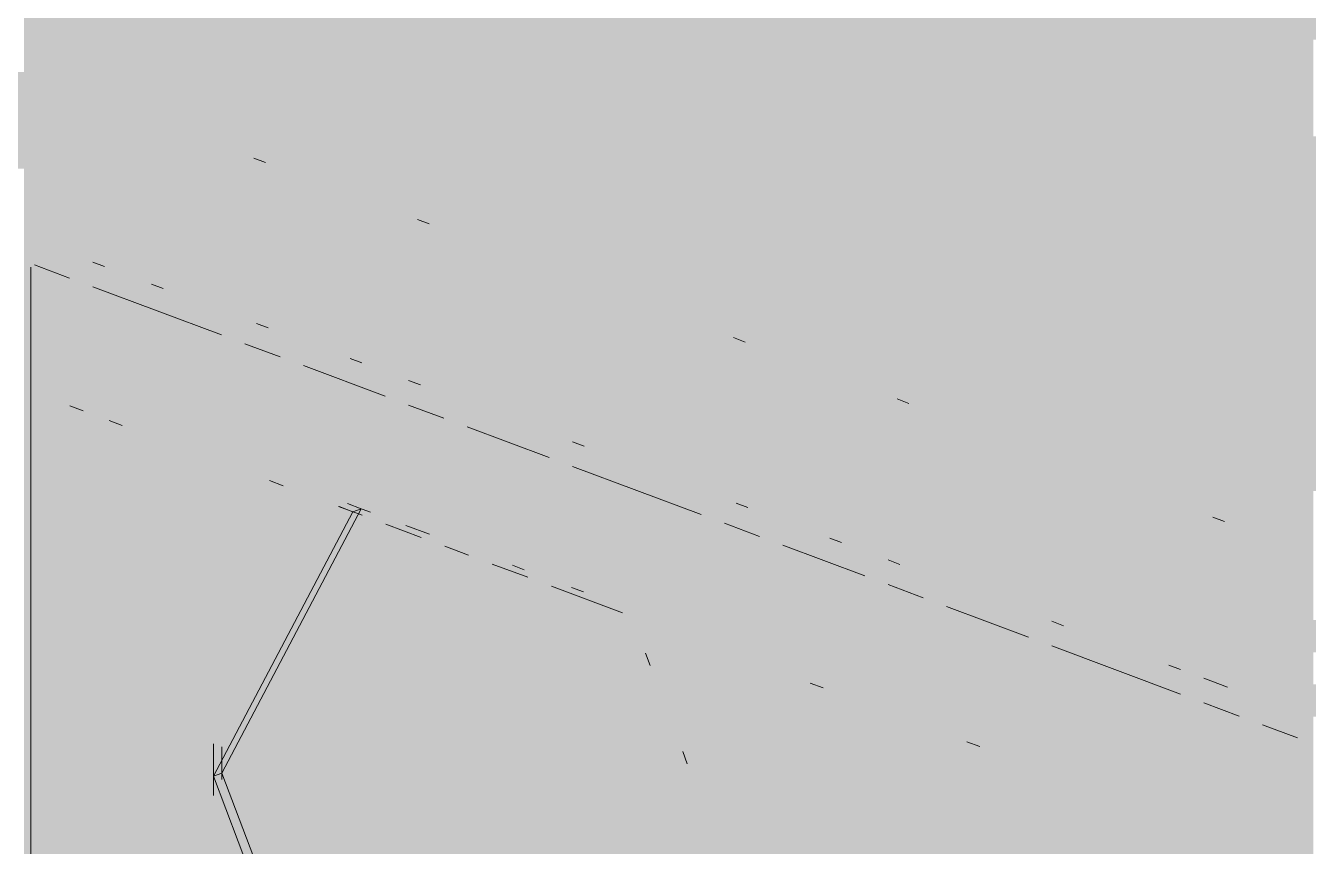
# Paper-space layout '03 3D Building and Roof' of a CAD drawing. Header units: millimetres. Extents: x 5 to 415, y 5 to 292.
# Drawn here: x 82.31 to 89.13, y 80.28 to 84.65 of the extents above; entities that cross this region are included whole.
import ezdxf

# ---------------------------------------------------------------- set-up
doc = ezdxf.new("R2010")
doc.units = ezdxf.units.MM
doc.layers.add('EXISTING', color=7, linetype='Continuous')
doc.layers.add('IMAGES', color=7, linetype='Continuous')

# ---------------------------------------------------------------- blocks, each defined once
blk = doc.blocks.new('SHEET_03')
at = {"layer": 'EXISTING', "color": 250, "lineweight": 9}
for p, q in [((83.5843, 83.9186), (83.5221, 83.9419)), ((84.4548, 83.5925), (84.3926, 83.6158)), ((82.3363, 83.3617), (82.3363, 82.7023)), ((82.5421, 83.3039), (82.3556, 83.3738)), ((82.6665, 83.3885), (82.7287, 83.3652)), ((82.9774, 83.272), (83.0396, 83.2487)), ((83.3504, 83.0011), (82.6665, 83.2573)), ((83.537, 83.0624), (83.5992, 83.0391)), ((83.6613, 82.8847), (83.4748, 82.9545)), ((86.1336, 82.9636), (86.0714, 82.9869)), ((84.0344, 82.876), (84.0966, 82.8527)), ((84.2209, 82.675), (83.7857, 82.8381)), ((84.3453, 82.7596), (84.4075, 82.7363)), ((82.3363, 82.7023), (82.3363, 79.3356)), ((87.0041, 82.6375), (86.9419, 82.6608)), ((82.6141, 82.5983), (82.5446, 82.6243)), ((84.5318, 82.5586), (84.3453, 82.6285)), ((82.8224, 82.5202), (82.7529, 82.5463)), ((85.0914, 82.3489), (84.6562, 82.512)), ((85.2158, 82.4335), (85.278, 82.4102)), ((85.8997, 82.0461), (85.2158, 82.3024)), ((83.6788, 82.1994), (83.6047, 82.2272)), ((84.0195, 82.1051), (84.0935, 82.0774)), ((86.0863, 82.1074), (86.1484, 82.0841)), ((83.3084, 80.6548), (84.0491, 82.0607)), ((84.0935, 82.0774), (83.3529, 80.6714)), ((83.9719, 82.0896), (84.0978, 82.0425)), ((84.0491, 82.0607), (83.975, 82.0884)), ((84.0935, 82.0774), (84.0491, 82.0607)), ((84.1422, 82.0591), (84.0793, 82.0827)), ((84.2236, 81.9953), (84.4123, 81.9246)), ((84.4567, 81.9413), (84.3309, 81.9884)), ((86.2106, 81.9297), (86.0241, 81.9996)), ((88.6829, 82.0087), (88.6207, 82.0319)), ((86.5837, 81.921), (86.6459, 81.8978)), ((84.5381, 81.8775), (84.6639, 81.8304)), ((86.7702, 81.7201), (86.335, 81.8831)), ((84.7898, 81.7832), (84.9785, 81.7126)), ((84.96, 81.7528), (84.8971, 81.7763)), ((86.8946, 81.8046), (86.9568, 81.7813)), ((85.1043, 81.6654), (85.4818, 81.524)), ((85.2746, 81.6349), (85.2116, 81.6585)), ((87.0811, 81.6036), (86.8946, 81.6735)), ((87.6407, 81.394), (87.2055, 81.557)), ((87.7651, 81.4785), (87.8272, 81.4552)), ((85.6045, 81.3097), (85.6292, 81.2443)), ((88.449, 81.0912), (87.7651, 81.3474)), ((88.3868, 81.2456), (88.449, 81.2223)), ((86.5488, 81.1243), (86.4794, 81.1503)), ((88.5734, 81.1757), (88.6977, 81.1291)), ((88.7599, 80.9747), (88.5734, 81.0446)), ((89.0708, 80.8582), (88.8843, 80.9281)), ((83.3084, 80.5517), (83.3084, 80.8266)), ((83.3529, 80.6714), (83.3529, 80.8117)), ((87.3821, 80.8122), (87.3126, 80.8382)), ((83.3084, 80.7951), (83.3084, 80.6548)), ((83.3529, 80.7745), (83.3529, 80.6371)), ((85.802, 80.7868), (85.8267, 80.7215)), ((83.3084, 80.6548), (83.3529, 80.6714)), ((83.3084, 80.6548), (83.3084, 80.5846)), ((84.0244, 78.7593), (83.3084, 80.6548)), ((83.3529, 80.6714), (84.0689, 78.776))]:
    blk.add_line(p, q, dxfattribs=at)
at = {"layer": 'IMAGES', "color": 7}
for points in [[(82.3001, 84.5714), (89.6687, 84.5714), (82.3001, 84.7429), (89.6687, 84.7429)], [(82.3001, 84.4), (82.4715, 84.4), (82.3001, 84.5714), (82.4715, 84.5714)], [(82.4715, 84.4), (82.6428, 84.4), (82.4715, 84.5714), (82.6428, 84.5714)], [(82.6428, 84.4), (82.8142, 84.4), (82.6428, 84.5714), (82.8142, 84.5714)], [(82.8142, 84.4), (89.1546, 84.4), (82.8142, 84.5714), (89.1546, 84.5714)], [(82.1287, 84.2286), (82.4715, 84.2286), (82.1287, 84.4), (82.4715, 84.4)], [(82.4715, 84.2286), (82.6428, 84.2286), (82.4715, 84.4), (82.6428, 84.4)], [(82.6428, 84.2286), (82.8142, 84.2286), (82.6428, 84.4), (82.8142, 84.4)], [(82.8142, 84.2286), (83.1569, 84.2286), (82.8142, 84.4), (83.1569, 84.4)], [(83.1569, 84.2286), (83.3283, 84.2286), (83.1569, 84.4), (83.3283, 84.4)], [(83.3283, 84.2286), (88.6405, 84.2286), (83.3283, 84.4), (88.6405, 84.4)], [(88.6405, 84.2286), (88.9833, 84.2286), (88.6405, 84.4), (88.9833, 84.4)], [(88.9833, 84.2286), (89.1546, 84.2286), (88.9833, 84.4), (89.1546, 84.4)], [(82.1287, 84.0571), (82.4715, 84.0571), (82.1287, 84.2286), (82.4715, 84.2286)], [(82.4715, 84.0571), (82.6428, 84.0571), (82.4715, 84.2286), (82.6428, 84.2286)], [(82.6428, 84.0571), (82.8142, 84.0571), (82.6428, 84.2286), (82.8142, 84.2286)], [(82.8142, 84.0571), (82.9856, 84.0571), (82.8142, 84.2286), (82.9856, 84.2286)], [(82.9856, 84.0571), (83.1569, 84.0571), (82.9856, 84.2286), (83.1569, 84.2286)], [(83.1569, 84.0571), (83.3283, 84.0571), (83.1569, 84.2286), (83.3283, 84.2286)], [(83.3283, 84.0571), (83.4997, 84.0571), (83.3283, 84.2286), (83.4997, 84.2286)], [(83.4997, 84.0571), (83.671, 84.0571), (83.4997, 84.2286), (83.671, 84.2286)], [(83.671, 84.0571), (88.2978, 84.0571), (83.671, 84.2286), (88.2978, 84.2286)], [(88.2978, 84.0571), (88.4692, 84.0571), (88.2978, 84.2286), (88.4692, 84.2286)], [(88.4692, 84.0571), (88.6405, 84.0571), (88.4692, 84.2286), (88.6405, 84.2286)], [(88.6405, 84.0571), (88.9833, 84.0571), (88.6405, 84.2286), (88.9833, 84.2286)], [(88.9833, 84.0571), (89.1546, 84.0571), (88.9833, 84.2286), (89.1546, 84.2286)], [(81.9574, 83.8857), (82.6428, 83.8857), (81.9574, 84.0571), (82.6428, 84.0571)], [(82.6428, 83.8857), (82.8142, 83.8857), (82.6428, 84.0571), (82.8142, 84.0571)], [(82.8142, 83.8857), (82.9856, 83.8857), (82.8142, 84.0571), (82.9856, 84.0571)], [(82.9856, 83.8857), (83.3283, 83.8857), (82.9856, 84.0571), (83.3283, 84.0571)], [(83.3283, 83.8857), (83.4997, 83.8857), (83.3283, 84.0571), (83.4997, 84.0571)], [(83.4997, 83.8857), (83.671, 83.8857), (83.4997, 84.0571), (83.671, 84.0571)], [(83.671, 83.8857), (84.1851, 83.8857), (83.671, 84.0571), (84.1851, 84.0571)], [(84.1851, 83.8857), (87.7837, 83.8857), (84.1851, 84.0571), (87.7837, 84.0571)], [(87.7837, 83.8857), (88.1265, 83.8857), (87.7837, 84.0571), (88.1265, 84.0571)], [(88.1265, 83.8857), (88.2978, 83.8857), (88.1265, 84.0571), (88.2978, 84.0571)], [(88.2978, 83.8857), (88.4692, 83.8857), (88.2978, 84.0571), (88.4692, 84.0571)], [(88.4692, 83.8857), (88.6405, 83.8857), (88.4692, 84.0571), (88.6405, 84.0571)], [(88.6405, 83.8857), (88.8119, 83.8857), (88.6405, 84.0571), (88.8119, 84.0571)], [(88.8119, 83.8857), (88.9833, 83.8857), (88.8119, 84.0571), (88.9833, 84.0571)], [(88.9833, 83.8857), (89.326, 83.8857), (88.9833, 84.0571), (89.326, 84.0571)], [(82.3001, 83.7143), (83.3283, 83.7143), (82.3001, 83.8857), (83.3283, 83.8857)], [(83.3283, 83.7143), (83.4997, 83.7143), (83.3283, 83.8857), (83.4997, 83.8857)], [(83.4997, 83.7143), (83.671, 83.7143), (83.4997, 83.8857), (83.671, 83.8857)], [(83.671, 83.7143), (83.8424, 83.7143), (83.671, 83.8857), (83.8424, 83.8857)], [(83.8424, 83.7143), (84.0137, 83.7143), (83.8424, 83.8857), (84.0137, 83.8857)], [(84.0137, 83.7143), (84.1851, 83.7143), (84.0137, 83.8857), (84.1851, 83.8857)], [(84.1851, 83.7143), (84.3565, 83.7143), (84.1851, 83.8857), (84.3565, 83.8857)], [(84.3565, 83.7143), (84.5278, 83.7143), (84.3565, 83.8857), (84.5278, 83.8857)], [(84.5278, 83.7143), (84.6992, 83.7143), (84.5278, 83.8857), (84.6992, 83.8857)], [(84.6992, 83.7143), (87.2696, 83.7143), (84.6992, 83.8857), (87.2696, 83.8857)], [(87.2696, 83.7143), (87.441, 83.7143), (87.2696, 83.8857), (87.441, 83.8857)], [(87.441, 83.7143), (87.6124, 83.7143), (87.441, 83.8857), (87.6124, 83.8857)], [(87.6124, 83.7143), (87.7837, 83.7143), (87.6124, 83.8857), (87.7837, 83.8857)], [(87.7837, 83.7143), (87.9551, 83.7143), (87.7837, 83.8857), (87.9551, 83.8857)], [(87.9551, 83.7143), (88.1265, 83.7143), (87.9551, 83.8857), (88.1265, 83.8857)], [(88.1265, 83.7143), (88.4692, 83.7143), (88.1265, 83.8857), (88.4692, 83.8857)], [(88.4692, 83.7143), (88.6405, 83.7143), (88.4692, 83.8857), (88.6405, 83.8857)], [(88.6405, 83.7143), (88.8119, 83.7143), (88.6405, 83.8857), (88.8119, 83.8857)], [(88.8119, 83.7143), (95.8378, 83.7143), (88.8119, 83.8857), (95.8378, 83.8857)], [(82.3001, 83.5429), (82.4715, 83.5429), (82.3001, 83.7143), (82.4715, 83.7143)], [(82.4715, 83.5429), (82.8142, 83.5429), (82.4715, 83.7143), (82.8142, 83.7143)], [(82.8142, 83.5429), (83.4997, 83.5429), (82.8142, 83.7143), (83.4997, 83.7143)], [(83.4997, 83.5429), (84.1851, 83.5429), (83.4997, 83.7143), (84.1851, 83.7143)], [(84.1851, 83.5429), (84.3565, 83.5429), (84.1851, 83.7143), (84.3565, 83.7143)], [(84.3565, 83.5429), (84.5278, 83.5429), (84.3565, 83.7143), (84.5278, 83.7143)], [(84.5278, 83.5429), (84.6992, 83.5429), (84.5278, 83.7143), (84.6992, 83.7143)], [(84.6992, 83.5429), (84.8706, 83.5429), (84.6992, 83.7143), (84.8706, 83.7143)], [(84.8706, 83.5429), (85.0419, 83.5429), (84.8706, 83.7143), (85.0419, 83.7143)], [(85.0419, 83.5429), (85.2133, 83.5429), (85.0419, 83.7143), (85.2133, 83.7143)], [(85.2133, 83.5429), (86.9269, 83.5429), (85.2133, 83.7143), (86.9269, 83.7143)], [(86.9269, 83.5429), (87.0983, 83.5429), (86.9269, 83.7143), (87.0983, 83.7143)], [(87.0983, 83.5429), (87.2696, 83.5429), (87.0983, 83.7143), (87.2696, 83.7143)], [(87.2696, 83.5429), (87.441, 83.5429), (87.2696, 83.7143), (87.441, 83.7143)], [(87.441, 83.5429), (87.6124, 83.5429), (87.441, 83.7143), (87.6124, 83.7143)], [(87.6124, 83.5429), (87.7837, 83.5429), (87.6124, 83.7143), (87.7837, 83.7143)], [(87.7837, 83.5429), (87.9551, 83.5429), (87.7837, 83.7143), (87.9551, 83.7143)], [(87.9551, 83.5429), (88.2978, 83.5429), (87.9551, 83.7143), (88.2978, 83.7143)], [(88.2978, 83.5429), (88.4692, 83.5429), (88.2978, 83.7143), (88.4692, 83.7143)], [(88.4692, 83.5429), (95.1523, 83.5429), (88.4692, 83.7143), (95.1523, 83.7143)], [(82.3001, 83.3714), (82.4715, 83.3714), (82.3001, 83.5429), (82.4715, 83.5429)], [(82.4715, 83.3714), (82.6428, 83.3714), (82.4715, 83.5429), (82.6428, 83.5429)], [(82.6428, 83.3714), (82.8142, 83.3714), (82.6428, 83.5429), (82.8142, 83.5429)], [(82.8142, 83.3714), (82.9856, 83.3714), (82.8142, 83.5429), (82.9856, 83.5429)], [(82.9856, 83.3714), (83.1569, 83.3714), (82.9856, 83.5429), (83.1569, 83.5429)], [(83.1569, 83.3714), (84.1851, 83.3714), (83.1569, 83.5429), (84.1851, 83.5429)], [(84.1851, 83.3714), (84.3565, 83.3714), (84.1851, 83.5429), (84.3565, 83.5429)], [(84.3565, 83.3714), (84.5278, 83.3714), (84.3565, 83.5429), (84.5278, 83.5429)], [(84.5278, 83.3714), (84.6992, 83.3714), (84.5278, 83.5429), (84.6992, 83.5429)], [(84.6992, 83.3714), (85.0419, 83.3714), (84.6992, 83.5429), (85.0419, 83.5429)], [(85.0419, 83.3714), (85.2133, 83.3714), (85.0419, 83.5429), (85.2133, 83.5429)], [(85.2133, 83.3714), (85.3846, 83.3714), (85.2133, 83.5429), (85.3846, 83.5429)], [(85.3846, 83.3714), (85.556, 83.3714), (85.3846, 83.5429), (85.556, 83.5429)], [(85.556, 83.3714), (85.7274, 83.3714), (85.556, 83.5429), (85.7274, 83.5429)], [(85.7274, 83.3714), (86.2415, 83.3714), (85.7274, 83.5429), (86.2415, 83.5429)], [(86.2415, 83.3714), (86.5842, 83.3714), (86.2415, 83.5429), (86.5842, 83.5429)], [(86.5842, 83.3714), (86.9269, 83.3714), (86.5842, 83.5429), (86.9269, 83.5429)], [(86.9269, 83.3714), (87.0983, 83.3714), (86.9269, 83.5429), (87.0983, 83.5429)], [(87.0983, 83.3714), (87.2696, 83.3714), (87.0983, 83.5429), (87.2696, 83.5429)], [(87.2696, 83.3714), (87.6124, 83.3714), (87.2696, 83.5429), (87.6124, 83.5429)], [(87.6124, 83.3714), (87.7837, 83.3714), (87.6124, 83.5429), (87.7837, 83.5429)], [(87.7837, 83.3714), (87.9551, 83.3714), (87.7837, 83.5429), (87.9551, 83.5429)], [(87.9551, 83.3714), (94.8096, 83.3714), (87.9551, 83.5429), (94.8096, 83.5429)], [(82.3001, 83.2), (82.4715, 83.2), (82.3001, 83.3714), (82.4715, 83.3714)], [(82.4715, 83.2), (82.9856, 83.2), (82.4715, 83.3714), (82.9856, 83.3714)], [(82.9856, 83.2), (83.3283, 83.2), (82.9856, 83.3714), (83.3283, 83.3714)], [(83.3283, 83.2), (83.671, 83.2), (83.3283, 83.3714), (83.671, 83.3714)], [(83.671, 83.2), (84.5278, 83.2), (83.671, 83.3714), (84.5278, 83.3714)], [(84.5278, 83.2), (84.6992, 83.2), (84.5278, 83.3714), (84.6992, 83.3714)], [(84.6992, 83.2), (85.0419, 83.2), (84.6992, 83.3714), (85.0419, 83.3714)], [(85.0419, 83.2), (85.2133, 83.2), (85.0419, 83.3714), (85.2133, 83.3714)], [(85.2133, 83.2), (85.3846, 83.2), (85.2133, 83.3714), (85.3846, 83.3714)], [(85.3846, 83.2), (85.556, 83.2), (85.3846, 83.3714), (85.556, 83.3714)], [(85.556, 83.2), (85.7274, 83.2), (85.556, 83.3714), (85.7274, 83.3714)], [(85.7274, 83.2), (85.8987, 83.2), (85.7274, 83.3714), (85.8987, 83.3714)], [(85.8987, 83.0286), (86.0701, 83.0286), (85.8987, 83.3714), (86.0701, 83.3714)], [(86.0701, 83.2), (86.2415, 83.2), (86.0701, 83.3714), (86.2415, 83.3714)], [(86.2415, 83.2), (86.5842, 83.2), (86.2415, 83.3714), (86.5842, 83.3714)], [(86.5842, 83.2), (86.7556, 83.2), (86.5842, 83.3714), (86.7556, 83.3714)], [(86.7556, 83.2), (86.9269, 83.2), (86.7556, 83.3714), (86.9269, 83.3714)], [(86.9269, 83.2), (87.0983, 83.2), (86.9269, 83.3714), (87.0983, 83.3714)], [(87.0983, 83.2), (87.2696, 83.2), (87.0983, 83.3714), (87.2696, 83.3714)], [(87.2696, 83.2), (87.6124, 83.2), (87.2696, 83.3714), (87.6124, 83.3714)], [(87.6124, 83.2), (94.2955, 83.2), (87.6124, 83.3714), (94.2955, 83.3714)], [(82.3001, 79.4286), (82.4715, 79.4286), (82.3001, 83.2), (82.4715, 83.2)], [(82.4715, 83.0286), (82.6428, 83.0286), (82.4715, 83.2), (82.6428, 83.2)], [(82.6428, 83.0286), (82.8142, 83.0286), (82.6428, 83.2), (82.8142, 83.2)], [(82.8142, 83.0286), (82.9856, 83.0286), (82.8142, 83.2), (82.9856, 83.2)], [(82.9856, 83.0286), (83.1569, 83.0286), (82.9856, 83.2), (83.1569, 83.2)], [(83.1569, 83.0286), (83.3283, 83.0286), (83.1569, 83.2), (83.3283, 83.2)], [(83.3283, 83.0286), (83.4997, 83.0286), (83.3283, 83.2), (83.4997, 83.2)], [(83.4997, 83.0286), (83.671, 83.0286), (83.4997, 83.2), (83.671, 83.2)], [(83.671, 83.0286), (83.8424, 83.0286), (83.671, 83.2), (83.8424, 83.2)], [(83.8424, 83.0286), (84.0137, 83.0286), (83.8424, 83.2), (84.0137, 83.2)], [(84.0137, 83.0286), (84.1851, 83.0286), (84.0137, 83.2), (84.1851, 83.2)], [(84.1851, 83.0286), (85.0419, 83.0286), (84.1851, 83.2), (85.0419, 83.2)], [(85.0419, 83.0286), (85.2133, 83.0286), (85.0419, 83.2), (85.2133, 83.2)], [(85.2133, 83.0286), (85.556, 83.0286), (85.2133, 83.2), (85.556, 83.2)], [(85.556, 83.0286), (85.7274, 83.0286), (85.556, 83.2), (85.7274, 83.2)], [(85.7274, 83.0286), (85.8987, 83.0286), (85.7274, 83.2), (85.8987, 83.2)], [(86.0701, 83.0286), (86.2415, 83.0286), (86.0701, 83.2), (86.2415, 83.2)], [(86.2415, 83.0286), (86.5842, 83.0286), (86.2415, 83.2), (86.5842, 83.2)], [(86.5842, 83.0286), (87.0983, 83.0286), (86.5842, 83.2), (87.0983, 83.2)], [(87.0983, 83.0286), (93.7814, 83.0286), (87.0983, 83.2), (93.7814, 83.2)], [(82.4715, 82.6857), (82.8142, 82.6857), (82.4715, 83.0286), (82.8142, 83.0286)], [(82.8142, 82.8571), (82.9856, 82.8571), (82.8142, 83.0286), (82.9856, 83.0286)], [(82.9856, 82.8571), (83.1569, 82.8571), (82.9856, 83.0286), (83.1569, 83.0286)], [(83.1569, 82.8571), (83.4997, 82.8571), (83.1569, 83.0286), (83.4997, 83.0286)], [(83.4997, 82.8571), (83.671, 82.8571), (83.4997, 83.0286), (83.671, 83.0286)], [(83.671, 82.8571), (83.8424, 82.8571), (83.671, 83.0286), (83.8424, 83.0286)], [(83.8424, 82.8571), (84.0137, 82.8571), (83.8424, 83.0286), (84.0137, 83.0286)], [(84.0137, 82.8571), (84.1851, 82.8571), (84.0137, 83.0286), (84.1851, 83.0286)], [(84.1851, 82.8571), (84.3565, 82.8571), (84.1851, 83.0286), (84.3565, 83.0286)], [(84.3565, 82.8571), (84.5278, 82.8571), (84.3565, 83.0286), (84.5278, 83.0286)], [(84.5278, 82.8571), (85.556, 82.8571), (84.5278, 83.0286), (85.556, 83.0286)], [(85.556, 82.8571), (85.7274, 82.8571), (85.556, 83.0286), (85.7274, 83.0286)], [(85.7274, 82.8571), (85.8987, 82.8571), (85.7274, 83.0286), (85.8987, 83.0286)], [(85.8987, 82.8571), (86.0701, 82.8571), (85.8987, 83.0286), (86.0701, 83.0286)], [(86.0701, 82.8571), (86.2415, 82.8571), (86.0701, 83.0286), (86.2415, 83.0286)], [(86.2415, 82.8571), (86.4128, 82.8571), (86.2415, 83.0286), (86.4128, 83.0286)], [(86.4128, 82.6857), (86.5842, 82.6857), (86.4128, 83.0286), (86.5842, 83.0286)], [(86.5842, 82.8571), (86.7556, 82.8571), (86.5842, 83.0286), (86.7556, 83.0286)], [(86.7556, 82.8571), (86.9269, 82.8571), (86.7556, 83.0286), (86.9269, 83.0286)], [(86.9269, 82.8571), (93.4387, 82.8571), (86.9269, 83.0286), (93.4387, 83.0286)], [(82.8142, 82.6857), (83.1569, 82.6857), (82.8142, 82.8571), (83.1569, 82.8571)], [(83.1569, 82.6857), (83.3283, 82.6857), (83.1569, 82.8571), (83.3283, 82.8571)], [(83.3283, 82.6857), (83.4997, 82.6857), (83.3283, 82.8571), (83.4997, 82.8571)], [(83.4997, 82.6857), (83.671, 82.6857), (83.4997, 82.8571), (83.671, 82.8571)], [(83.671, 82.6857), (83.8424, 82.6857), (83.671, 82.8571), (83.8424, 82.8571)], [(83.8424, 82.6857), (84.0137, 82.6857), (83.8424, 82.8571), (84.0137, 82.8571)], [(84.0137, 82.6857), (84.3565, 82.6857), (84.0137, 82.8571), (84.3565, 82.8571)], [(84.3565, 82.6857), (84.5278, 82.6857), (84.3565, 82.8571), (84.5278, 82.8571)], [(84.5278, 82.6857), (84.6992, 82.6857), (84.5278, 82.8571), (84.6992, 82.8571)], [(84.6992, 82.6857), (85.8987, 82.6857), (84.6992, 82.8571), (85.8987, 82.8571)], [(85.8987, 82.6857), (86.2415, 82.6857), (85.8987, 82.8571), (86.2415, 82.8571)], [(86.2415, 82.6857), (86.4128, 82.6857), (86.2415, 82.8571), (86.4128, 82.8571)], [(86.5842, 82.6857), (86.7556, 82.6857), (86.5842, 82.8571), (86.7556, 82.8571)], [(86.7556, 82.6857), (86.9269, 82.6857), (86.7556, 82.8571), (86.9269, 82.8571)], [(86.9269, 82.6857), (87.0983, 82.6857), (86.9269, 82.8571), (87.0983, 82.8571)], [(87.0983, 82.6857), (87.2696, 82.6857), (87.0983, 82.8571), (87.2696, 82.8571)], [(87.2696, 82.6857), (87.441, 82.6857), (87.2696, 82.8571), (87.441, 82.8571)], [(87.441, 82.6857), (92.9246, 82.6857), (87.441, 82.8571), (92.9246, 82.8571)], [(82.4715, 82.5143), (82.6428, 82.5143), (82.4715, 82.6857), (82.6428, 82.6857)], [(82.6428, 82.5143), (82.8142, 82.5143), (82.6428, 82.6857), (82.8142, 82.6857)], [(82.8142, 82.5143), (82.9856, 82.5143), (82.8142, 82.6857), (82.9856, 82.6857)], [(82.9856, 82.5143), (83.4997, 82.5143), (82.9856, 82.6857), (83.4997, 82.6857)], [(83.4997, 82.3429), (83.671, 82.3429), (83.4997, 82.6857), (83.671, 82.6857)], [(83.671, 82.5143), (83.8424, 82.5143), (83.671, 82.6857), (83.8424, 82.6857)], [(83.8424, 82.5143), (84.0137, 82.5143), (83.8424, 82.6857), (84.0137, 82.6857)], [(84.0137, 82.5143), (84.1851, 82.5143), (84.0137, 82.6857), (84.1851, 82.6857)], [(84.1851, 82.5143), (84.3565, 82.5143), (84.1851, 82.6857), (84.3565, 82.6857)], [(84.3565, 82.5143), (84.6992, 82.5143), (84.3565, 82.6857), (84.6992, 82.6857)], [(84.6992, 82.5143), (84.8706, 82.5143), (84.6992, 82.6857), (84.8706, 82.6857)], [(84.8706, 82.5143), (85.0419, 82.5143), (84.8706, 82.6857), (85.0419, 82.6857)], [(85.0419, 82.5143), (85.556, 82.5143), (85.0419, 82.6857), (85.556, 82.6857)], [(85.556, 82.5143), (86.4128, 82.5143), (85.556, 82.6857), (86.4128, 82.6857)], [(86.4128, 82.5143), (86.5842, 82.5143), (86.4128, 82.6857), (86.5842, 82.6857)], [(86.5842, 82.5143), (86.7556, 82.5143), (86.5842, 82.6857), (86.7556, 82.6857)], [(86.7556, 82.5143), (86.9269, 82.5143), (86.7556, 82.6857), (86.9269, 82.6857)], [(86.9269, 82.5143), (87.0983, 82.5143), (86.9269, 82.6857), (87.0983, 82.6857)], [(87.0983, 82.5143), (87.2696, 82.5143), (87.0983, 82.6857), (87.2696, 82.6857)], [(87.2696, 82.5143), (87.441, 82.5143), (87.2696, 82.6857), (87.441, 82.6857)], [(87.441, 82.5143), (87.7837, 82.5143), (87.441, 82.6857), (87.7837, 82.6857)], [(87.7837, 82.5143), (87.9551, 82.5143), (87.7837, 82.6857), (87.9551, 82.6857)], [(87.9551, 82.5143), (92.4105, 82.5143), (87.9551, 82.6857), (92.4105, 82.6857)], [(82.4715, 82.3429), (82.6428, 82.3429), (82.4715, 82.5143), (82.6428, 82.5143)], [(82.6428, 82.3429), (82.8142, 82.3429), (82.6428, 82.5143), (82.8142, 82.5143)], [(82.8142, 82.3429), (82.9856, 82.3429), (82.8142, 82.5143), (82.9856, 82.5143)], [(82.9856, 82.3429), (83.3283, 82.3429), (82.9856, 82.5143), (83.3283, 82.5143)], [(83.3283, 82.3429), (83.4997, 82.3429), (83.3283, 82.5143), (83.4997, 82.5143)], [(83.671, 82.3429), (84.0137, 82.3429), (83.671, 82.5143), (84.0137, 82.5143)], [(84.0137, 82.1714), (84.1851, 82.1714), (84.0137, 82.5143), (84.1851, 82.5143)], [(84.1851, 82.3429), (84.3565, 82.3429), (84.1851, 82.5143), (84.3565, 82.5143)], [(84.3565, 82.3429), (84.5278, 82.3429), (84.3565, 82.5143), (84.5278, 82.5143)], [(84.5278, 82.3429), (84.6992, 82.3429), (84.5278, 82.5143), (84.6992, 82.5143)], [(84.6992, 82.3429), (85.0419, 82.3429), (84.6992, 82.5143), (85.0419, 82.5143)], [(85.0419, 82.3429), (85.3846, 82.3429), (85.0419, 82.5143), (85.3846, 82.5143)], [(85.3846, 82.3429), (85.556, 82.3429), (85.3846, 82.5143), (85.556, 82.5143)], [(85.556, 82.3429), (85.7274, 82.3429), (85.556, 82.5143), (85.7274, 82.5143)], [(85.7274, 82.3429), (85.8987, 82.3429), (85.7274, 82.5143), (85.8987, 82.5143)], [(85.8987, 82.3429), (86.9269, 82.3429), (85.8987, 82.5143), (86.9269, 82.5143)], [(86.9269, 82.3429), (87.0983, 82.3429), (86.9269, 82.5143), (87.0983, 82.5143)], [(87.0983, 82.3429), (87.2696, 82.3429), (87.0983, 82.5143), (87.2696, 82.5143)], [(87.2696, 82.3429), (87.6124, 82.3429), (87.2696, 82.5143), (87.6124, 82.5143)], [(87.6124, 82.3429), (87.7837, 82.3429), (87.6124, 82.5143), (87.7837, 82.5143)], [(87.7837, 82.1714), (87.9551, 82.1714), (87.7837, 82.5143), (87.9551, 82.5143)], [(87.9551, 82.3429), (88.1265, 82.3429), (87.9551, 82.5143), (88.1265, 82.5143)], [(88.1265, 82.3429), (88.2978, 82.3429), (88.1265, 82.5143), (88.2978, 82.5143)], [(88.2978, 82.3429), (92.0678, 82.3429), (88.2978, 82.5143), (92.0678, 82.5143)], [(82.4715, 82.1714), (82.8142, 82.1714), (82.4715, 82.3429), (82.8142, 82.3429)], [(82.8142, 82.1714), (82.9856, 82.1714), (82.8142, 82.3429), (82.9856, 82.3429)], [(82.9856, 82.1714), (83.1569, 82.1714), (82.9856, 82.3429), (83.1569, 82.3429)], [(83.1569, 82.1714), (83.671, 82.1714), (83.1569, 82.3429), (83.671, 82.3429)], [(83.671, 82.1714), (83.8424, 82.1714), (83.671, 82.3429), (83.8424, 82.3429)], [(83.8424, 82.1714), (84.0137, 82.1714), (83.8424, 82.3429), (84.0137, 82.3429)], [(84.1851, 82.1714), (84.3565, 82.1714), (84.1851, 82.3429), (84.3565, 82.3429)], [(84.3565, 82), (84.5278, 82), (84.3565, 82.3429), (84.5278, 82.3429)], [(84.5278, 82), (84.6992, 82), (84.5278, 82.3429), (84.6992, 82.3429)], [(84.6992, 82.1714), (84.8706, 82.1714), (84.6992, 82.3429), (84.8706, 82.3429)], [(84.8706, 82.1714), (85.2133, 82.1714), (84.8706, 82.3429), (85.2133, 82.3429)], [(85.2133, 82.1714), (85.556, 82.1714), (85.2133, 82.3429), (85.556, 82.3429)], [(85.556, 82.1714), (85.7274, 82.1714), (85.556, 82.3429), (85.7274, 82.3429)], [(85.7274, 82.1714), (85.8987, 82.1714), (85.7274, 82.3429), (85.8987, 82.3429)], [(85.8987, 82.1714), (86.0701, 82.1714), (85.8987, 82.3429), (86.0701, 82.3429)], [(86.0701, 82.1714), (87.2696, 82.1714), (86.0701, 82.3429), (87.2696, 82.3429)], [(87.2696, 82.1714), (87.441, 82.1714), (87.2696, 82.3429), (87.441, 82.3429)], [(87.441, 82.1714), (87.7837, 82.1714), (87.441, 82.3429), (87.7837, 82.3429)], [(87.9551, 82.1714), (88.1265, 82.1714), (87.9551, 82.3429), (88.1265, 82.3429)], [(88.1265, 82.1714), (88.2978, 82.1714), (88.1265, 82.3429), (88.2978, 82.3429)], [(88.2978, 82.1714), (88.4692, 82.1714), (88.2978, 82.3429), (88.4692, 82.3429)], [(88.4692, 82.1714), (88.6405, 82.1714), (88.4692, 82.3429), (88.6405, 82.3429)], [(88.6405, 82.1714), (88.8119, 82.1714), (88.6405, 82.3429), (88.8119, 82.3429)], [(88.8119, 82.1714), (91.5537, 82.1714), (88.8119, 82.3429), (91.5537, 82.3429)], [(82.4715, 79.4286), (82.6428, 79.4286), (82.4715, 82.1714), (82.6428, 82.1714)], [(82.6428, 82), (82.9856, 82), (82.6428, 82.1714), (82.9856, 82.1714)], [(82.9856, 82), (83.1569, 82), (82.9856, 82.1714), (83.1569, 82.1714)], [(83.1569, 82), (83.3283, 82), (83.1569, 82.1714), (83.3283, 82.1714)], [(83.3283, 82), (83.4997, 82), (83.3283, 82.1714), (83.4997, 82.1714)], [(83.4997, 82), (83.671, 82), (83.4997, 82.1714), (83.671, 82.1714)], [(83.671, 82), (83.8424, 82), (83.671, 82.1714), (83.8424, 82.1714)], [(83.8424, 82), (84.0137, 82), (83.8424, 82.1714), (84.0137, 82.1714)], [(84.0137, 82), (84.1851, 82), (84.0137, 82.1714), (84.1851, 82.1714)], [(84.1851, 82), (84.3565, 82), (84.1851, 82.1714), (84.3565, 82.1714)], [(84.6992, 82), (84.8706, 82), (84.6992, 82.1714), (84.8706, 82.1714)], [(84.8706, 82), (85.2133, 82), (84.8706, 82.1714), (85.2133, 82.1714)], [(85.2133, 82), (85.3846, 82), (85.2133, 82.1714), (85.3846, 82.1714)], [(85.3846, 82), (85.556, 82), (85.3846, 82.1714), (85.556, 82.1714)], [(85.556, 82), (85.7274, 82), (85.556, 82.1714), (85.7274, 82.1714)], [(85.7274, 82), (85.8987, 82), (85.7274, 82.1714), (85.8987, 82.1714)], [(85.8987, 82), (86.0701, 82), (85.8987, 82.1714), (86.0701, 82.1714)], [(86.0701, 82), (86.2415, 82), (86.0701, 82.1714), (86.2415, 82.1714)], [(86.2415, 82), (86.4128, 82), (86.2415, 82.1714), (86.4128, 82.1714)], [(86.4128, 82), (86.5842, 82), (86.4128, 82.1714), (86.5842, 82.1714)], [(86.5842, 82), (86.9269, 82), (86.5842, 82.1714), (86.9269, 82.1714)], [(86.9269, 82), (87.7837, 82), (86.9269, 82.1714), (87.7837, 82.1714)], [(87.7837, 82), (87.9551, 82), (87.7837, 82.1714), (87.9551, 82.1714)], [(87.9551, 82), (88.1265, 82), (87.9551, 82.1714), (88.1265, 82.1714)], [(88.1265, 82), (88.2978, 82), (88.1265, 82.1714), (88.2978, 82.1714)], [(88.2978, 82), (88.4692, 82), (88.2978, 82.1714), (88.4692, 82.1714)], [(88.4692, 82), (88.6405, 82), (88.4692, 82.1714), (88.6405, 82.1714)], [(88.6405, 82), (88.8119, 82), (88.6405, 82.1714), (88.8119, 82.1714)], [(88.8119, 82), (88.9833, 82), (88.8119, 82.1714), (88.9833, 82.1714)], [(88.9833, 82), (89.1546, 82), (88.9833, 82.1714), (89.1546, 82.1714)], [(82.6428, 81.8286), (83.3283, 81.8286), (82.6428, 82), (83.3283, 82)], [(83.3283, 81.8286), (83.671, 81.8286), (83.3283, 82), (83.671, 82)], [(83.671, 81.6571), (83.8424, 81.6571), (83.671, 82), (83.8424, 82)], [(83.8424, 81.8286), (84.0137, 81.8286), (83.8424, 82), (84.0137, 82)], [(84.0137, 81.8286), (84.1851, 81.8286), (84.0137, 82), (84.1851, 82)], [(84.1851, 81.8286), (84.5278, 81.8286), (84.1851, 82), (84.5278, 82)], [(84.5278, 81.8286), (84.6992, 81.8286), (84.5278, 82), (84.6992, 82)], [(84.6992, 81.8286), (84.8706, 81.8286), (84.6992, 82), (84.8706, 82)], [(84.8706, 81.8286), (85.0419, 81.8286), (84.8706, 82), (85.0419, 82)], [(85.0419, 81.8286), (85.2133, 81.8286), (85.0419, 82), (85.2133, 82)], [(85.2133, 81.8286), (85.556, 81.8286), (85.2133, 82), (85.556, 82)], [(85.556, 81.8286), (85.7274, 81.8286), (85.556, 82), (85.7274, 82)], [(85.7274, 81.8286), (85.8987, 81.8286), (85.7274, 82), (85.8987, 82)], [(85.8987, 81.8286), (86.0701, 81.8286), (85.8987, 82), (86.0701, 82)], [(86.0701, 81.8286), (86.2415, 81.8286), (86.0701, 82), (86.2415, 82)], [(86.2415, 81.6571), (86.4128, 81.6571), (86.2415, 82), (86.4128, 82)], [(86.4128, 81.6571), (86.7556, 81.6571), (86.4128, 82), (86.7556, 82)], [(86.7556, 81.8286), (86.9269, 81.8286), (86.7556, 82), (86.9269, 82)], [(86.9269, 81.8286), (87.0983, 81.8286), (86.9269, 82), (87.0983, 82)], [(87.0983, 81.8286), (87.2696, 81.8286), (87.0983, 82), (87.2696, 82)], [(87.2696, 81.8286), (88.6405, 81.8286), (87.2696, 82), (88.6405, 82)], [(88.6405, 81.8286), (88.8119, 81.8286), (88.6405, 82), (88.8119, 82)], [(88.8119, 81.8286), (88.9833, 81.8286), (88.8119, 82), (88.9833, 82)], [(88.9833, 81.8286), (89.1546, 81.8286), (88.9833, 82), (89.1546, 82)], [(82.6428, 81.6571), (83.671, 81.6571), (82.6428, 81.8286), (83.671, 81.8286)], [(83.8424, 81.4857), (84.0137, 81.4857), (83.8424, 81.8286), (84.0137, 81.8286)], [(84.0137, 81.6571), (84.1851, 81.6571), (84.0137, 81.8286), (84.1851, 81.8286)], [(84.1851, 81.6571), (84.3565, 81.6571), (84.1851, 81.8286), (84.3565, 81.8286)], [(84.3565, 81.6571), (84.5278, 81.6571), (84.3565, 81.8286), (84.5278, 81.8286)], [(84.5278, 81.6571), (84.6992, 81.6571), (84.5278, 81.8286), (84.6992, 81.8286)], [(84.6992, 81.4857), (84.8706, 81.4857), (84.6992, 81.8286), (84.8706, 81.8286)], [(84.8706, 81.4857), (85.0419, 81.4857), (84.8706, 81.8286), (85.0419, 81.8286)], [(85.0419, 81.6571), (85.2133, 81.6571), (85.0419, 81.8286), (85.2133, 81.8286)], [(85.2133, 81.6571), (85.3846, 81.6571), (85.2133, 81.8286), (85.3846, 81.8286)], [(85.3846, 81.6571), (85.556, 81.6571), (85.3846, 81.8286), (85.556, 81.8286)], [(85.556, 81.6571), (85.7274, 81.6571), (85.556, 81.8286), (85.7274, 81.8286)], [(85.7274, 81.4857), (85.8987, 81.4857), (85.7274, 81.8286), (85.8987, 81.8286)], [(85.8987, 81.4857), (86.0701, 81.4857), (85.8987, 81.8286), (86.0701, 81.8286)], [(86.0701, 81.6571), (86.2415, 81.6571), (86.0701, 81.8286), (86.2415, 81.8286)], [(86.7556, 81.6571), (86.9269, 81.6571), (86.7556, 81.8286), (86.9269, 81.8286)], [(86.9269, 81.6571), (87.2696, 81.6571), (86.9269, 81.8286), (87.2696, 81.8286)], [(87.2696, 81.6571), (87.441, 81.6571), (87.2696, 81.8286), (87.441, 81.8286)], [(87.441, 81.6571), (87.6124, 81.6571), (87.441, 81.8286), (87.6124, 81.8286)], [(87.6124, 81.6571), (87.9551, 81.6571), (87.6124, 81.8286), (87.9551, 81.8286)], [(87.9551, 81.6571), (88.6405, 81.6571), (87.9551, 81.8286), (88.6405, 81.8286)], [(88.6405, 81.6571), (88.8119, 81.6571), (88.6405, 81.8286), (88.8119, 81.8286)], [(88.8119, 81.6571), (89.1546, 81.6571), (88.8119, 81.8286), (89.1546, 81.8286)], [(82.6428, 81.4857), (83.4997, 81.4857), (82.6428, 81.6571), (83.4997, 81.6571)], [(83.4997, 81.4857), (83.671, 81.4857), (83.4997, 81.6571), (83.671, 81.6571)], [(83.671, 81.4857), (83.8424, 81.4857), (83.671, 81.6571), (83.8424, 81.6571)], [(84.0137, 81.3143), (84.1851, 81.3143), (84.0137, 81.6571), (84.1851, 81.6571)], [(84.1851, 81.4857), (84.3565, 81.4857), (84.1851, 81.6571), (84.3565, 81.6571)], [(84.3565, 81.4857), (84.5278, 81.4857), (84.3565, 81.6571), (84.5278, 81.6571)], [(84.5278, 81.4857), (84.6992, 81.4857), (84.5278, 81.6571), (84.6992, 81.6571)], [(85.0419, 81.4857), (85.2133, 81.4857), (85.0419, 81.6571), (85.2133, 81.6571)], [(85.2133, 81.4857), (85.3846, 81.4857), (85.2133, 81.6571), (85.3846, 81.6571)], [(85.3846, 81.4857), (85.556, 81.4857), (85.3846, 81.6571), (85.556, 81.6571)], [(85.556, 81.4857), (85.7274, 81.4857), (85.556, 81.6571), (85.7274, 81.6571)], [(86.0701, 81.4857), (86.2415, 81.4857), (86.0701, 81.6571), (86.2415, 81.6571)], [(86.2415, 81.4857), (86.5842, 81.4857), (86.2415, 81.6571), (86.5842, 81.6571)], [(86.5842, 81.4857), (86.7556, 81.4857), (86.5842, 81.6571), (86.7556, 81.6571)], [(86.7556, 81.4857), (86.9269, 81.4857), (86.7556, 81.6571), (86.9269, 81.6571)], [(86.9269, 81.4857), (87.0983, 81.4857), (86.9269, 81.6571), (87.0983, 81.6571)], [(87.0983, 81.4857), (87.2696, 81.4857), (87.0983, 81.6571), (87.2696, 81.6571)], [(87.2696, 81.4857), (87.441, 81.4857), (87.2696, 81.6571), (87.441, 81.6571)], [(87.441, 81.4857), (87.6124, 81.4857), (87.441, 81.6571), (87.6124, 81.6571)], [(87.6124, 81.4857), (87.9551, 81.4857), (87.6124, 81.6571), (87.9551, 81.6571)], [(87.9551, 81.4857), (88.1265, 81.4857), (87.9551, 81.6571), (88.1265, 81.6571)], [(88.1265, 81.4857), (89.1546, 81.4857), (88.1265, 81.6571), (89.1546, 81.6571)], [(82.6428, 81.3143), (83.671, 81.3143), (82.6428, 81.4857), (83.671, 81.4857)], [(83.671, 81.1429), (83.8424, 81.1429), (83.671, 81.4857), (83.8424, 81.4857)], [(83.8424, 81.3143), (84.0137, 81.3143), (83.8424, 81.4857), (84.0137, 81.4857)], [(84.1851, 81.3143), (84.6992, 81.3143), (84.1851, 81.4857), (84.6992, 81.4857)], [(84.6992, 81.3143), (84.8706, 81.3143), (84.6992, 81.4857), (84.8706, 81.4857)], [(84.8706, 81.3143), (85.0419, 81.3143), (84.8706, 81.4857), (85.0419, 81.4857)], [(85.0419, 81.3143), (85.2133, 81.3143), (85.0419, 81.4857), (85.2133, 81.4857)], [(85.2133, 81.3143), (85.3846, 81.3143), (85.2133, 81.4857), (85.3846, 81.4857)], [(85.3846, 81.3143), (85.556, 81.3143), (85.3846, 81.4857), (85.556, 81.4857)], [(85.556, 81.3143), (85.8987, 81.3143), (85.556, 81.4857), (85.8987, 81.4857)], [(85.8987, 81.3143), (86.0701, 81.3143), (85.8987, 81.4857), (86.0701, 81.4857)], [(86.0701, 81.3143), (86.2415, 81.3143), (86.0701, 81.4857), (86.2415, 81.4857)], [(86.2415, 81.3143), (86.4128, 81.3143), (86.2415, 81.4857), (86.4128, 81.4857)], [(86.4128, 81.3143), (86.5842, 81.3143), (86.4128, 81.4857), (86.5842, 81.4857)], [(86.5842, 81.3143), (86.9269, 81.3143), (86.5842, 81.4857), (86.9269, 81.4857)], [(86.9269, 81.3143), (87.0983, 81.3143), (86.9269, 81.4857), (87.0983, 81.4857)], [(87.0983, 81.3143), (87.2696, 81.3143), (87.0983, 81.4857), (87.2696, 81.4857)], [(87.2696, 81.3143), (87.441, 81.3143), (87.2696, 81.4857), (87.441, 81.4857)], [(87.441, 81.3143), (87.6124, 81.3143), (87.441, 81.4857), (87.6124, 81.4857)], [(87.6124, 81.3143), (87.7837, 81.3143), (87.6124, 81.4857), (87.7837, 81.4857)], [(87.7837, 81.3143), (87.9551, 81.3143), (87.7837, 81.4857), (87.9551, 81.4857)], [(87.9551, 81.3143), (88.1265, 81.3143), (87.9551, 81.4857), (88.1265, 81.4857)], [(88.1265, 81.3143), (88.2978, 81.3143), (88.1265, 81.4857), (88.2978, 81.4857)], [(88.2978, 81.3143), (88.4692, 81.3143), (88.2978, 81.4857), (88.4692, 81.4857)], [(88.4692, 81.3143), (88.6405, 81.3143), (88.4692, 81.4857), (88.6405, 81.4857)], [(88.6405, 81.3143), (88.8119, 81.3143), (88.6405, 81.4857), (88.8119, 81.4857)], [(88.8119, 81.3143), (89.4974, 81.3143), (88.8119, 81.4857), (89.4974, 81.4857)], [(82.6428, 81.1429), (83.3283, 81.1429), (82.6428, 81.3143), (83.3283, 81.3143)], [(83.3283, 81.1429), (83.4997, 81.1429), (83.3283, 81.3143), (83.4997, 81.3143)], [(83.4997, 81.1429), (83.671, 81.1429), (83.4997, 81.3143), (83.671, 81.3143)], [(83.8424, 81.1429), (84.0137, 81.1429), (83.8424, 81.3143), (84.0137, 81.3143)], [(84.0137, 81.1429), (85.2133, 81.1429), (84.0137, 81.3143), (85.2133, 81.3143)], [(85.2133, 81.1429), (85.556, 81.1429), (85.2133, 81.3143), (85.556, 81.3143)], [(85.556, 81.1429), (85.7274, 81.1429), (85.556, 81.3143), (85.7274, 81.3143)], [(85.7274, 81.1429), (85.8987, 81.1429), (85.7274, 81.3143), (85.8987, 81.3143)], [(85.8987, 81.1429), (86.0701, 81.1429), (85.8987, 81.3143), (86.0701, 81.3143)], [(86.0701, 81.1429), (86.2415, 81.1429), (86.0701, 81.3143), (86.2415, 81.3143)], [(86.2415, 80.9714), (86.4128, 80.9714), (86.2415, 81.3143), (86.4128, 81.3143)], [(86.4128, 81.1429), (86.5842, 81.1429), (86.4128, 81.3143), (86.5842, 81.3143)], [(86.5842, 81.1429), (87.0983, 81.1429), (86.5842, 81.3143), (87.0983, 81.3143)], [(87.0983, 80.9714), (87.441, 80.9714), (87.0983, 81.3143), (87.441, 81.3143)], [(87.441, 81.1429), (87.7837, 81.1429), (87.441, 81.3143), (87.7837, 81.3143)], [(87.7837, 81.1429), (87.9551, 81.1429), (87.7837, 81.3143), (87.9551, 81.3143)], [(87.9551, 81.1429), (88.1265, 81.1429), (87.9551, 81.3143), (88.1265, 81.3143)], [(88.1265, 81.1429), (88.2978, 81.1429), (88.1265, 81.3143), (88.2978, 81.3143)], [(88.2978, 81.1429), (88.6405, 81.1429), (88.2978, 81.3143), (88.6405, 81.3143)], [(88.6405, 81.1429), (88.8119, 81.1429), (88.6405, 81.3143), (88.8119, 81.3143)], [(88.8119, 81.1429), (88.9833, 81.1429), (88.8119, 81.3143), (88.9833, 81.3143)], [(88.9833, 81.1429), (89.1546, 81.1429), (88.9833, 81.3143), (89.1546, 81.3143)], [(82.6428, 79.9429), (83.1569, 79.9429), (82.6428, 81.1429), (83.1569, 81.1429)], [(83.1569, 80.9714), (83.4997, 80.9714), (83.1569, 81.1429), (83.4997, 81.1429)], [(83.4997, 80.8), (83.671, 80.8), (83.4997, 81.1429), (83.671, 81.1429)], [(83.671, 80.9714), (83.8424, 80.9714), (83.671, 81.1429), (83.8424, 81.1429)], [(83.8424, 80.9714), (84.0137, 80.9714), (83.8424, 81.1429), (84.0137, 81.1429)], [(84.0137, 80.9714), (85.3846, 80.9714), (84.0137, 81.1429), (85.3846, 81.1429)], [(85.3846, 80.9714), (85.556, 80.9714), (85.3846, 81.1429), (85.556, 81.1429)], [(85.556, 80.8), (85.7274, 80.8), (85.556, 81.1429), (85.7274, 81.1429)], [(85.7274, 80.9714), (85.8987, 80.9714), (85.7274, 81.1429), (85.8987, 81.1429)], [(85.8987, 80.9714), (86.0701, 80.9714), (85.8987, 81.1429), (86.0701, 81.1429)], [(86.0701, 80.9714), (86.2415, 80.9714), (86.0701, 81.1429), (86.2415, 81.1429)], [(86.4128, 80.9714), (86.5842, 80.9714), (86.4128, 81.1429), (86.5842, 81.1429)], [(86.5842, 80.9714), (86.7556, 80.9714), (86.5842, 81.1429), (86.7556, 81.1429)], [(86.7556, 80.9714), (87.0983, 80.9714), (86.7556, 81.1429), (87.0983, 81.1429)], [(87.441, 80.9714), (87.7837, 80.9714), (87.441, 81.1429), (87.7837, 81.1429)], [(87.7837, 80.9714), (87.9551, 80.9714), (87.7837, 81.1429), (87.9551, 81.1429)], [(87.9551, 80.9714), (88.1265, 80.9714), (87.9551, 81.1429), (88.1265, 81.1429)], [(88.1265, 80.9714), (88.2978, 80.9714), (88.1265, 81.1429), (88.2978, 81.1429)], [(88.2978, 80.9714), (88.8119, 80.9714), (88.2978, 81.1429), (88.8119, 81.1429)], [(88.8119, 80.9714), (88.9833, 80.9714), (88.8119, 81.1429), (88.9833, 81.1429)], [(88.9833, 80.9714), (89.326, 80.9714), (88.9833, 81.1429), (89.326, 81.1429)], [(83.1569, 80.8), (83.3283, 80.8), (83.1569, 80.9714), (83.3283, 80.9714)], [(83.3283, 80.8), (83.4997, 80.8), (83.3283, 80.9714), (83.4997, 80.9714)], [(83.671, 80.8), (83.8424, 80.8), (83.671, 80.9714), (83.8424, 80.9714)], [(83.8424, 80.8), (85.3846, 80.8), (83.8424, 80.9714), (85.3846, 80.9714)], [(85.3846, 80.8), (85.556, 80.8), (85.3846, 80.9714), (85.556, 80.9714)], [(85.7274, 80.8), (85.8987, 80.8), (85.7274, 80.9714), (85.8987, 80.9714)], [(85.8987, 80.8), (86.2415, 80.8), (85.8987, 80.9714), (86.2415, 80.9714)], [(86.2415, 80.8), (86.4128, 80.8), (86.2415, 80.9714), (86.4128, 80.9714)], [(86.4128, 80.8), (86.5842, 80.8), (86.4128, 80.9714), (86.5842, 80.9714)], [(86.5842, 80.8), (86.7556, 80.8), (86.5842, 80.9714), (86.7556, 80.9714)], [(86.7556, 80.8), (86.9269, 80.8), (86.7556, 80.9714), (86.9269, 80.9714)], [(86.9269, 80.8), (87.2696, 80.8), (86.9269, 80.9714), (87.2696, 80.9714)], [(87.2696, 80.6286), (87.441, 80.6286), (87.2696, 80.9714), (87.441, 80.9714)], [(87.441, 80.8), (87.6124, 80.8), (87.441, 80.9714), (87.6124, 80.9714)], [(87.6124, 80.8), (87.7837, 80.8), (87.6124, 80.9714), (87.7837, 80.9714)], [(87.7837, 80.8), (88.1265, 80.8), (87.7837, 80.9714), (88.1265, 80.9714)], [(88.1265, 80.8), (88.4692, 80.8), (88.1265, 80.9714), (88.4692, 80.9714)], [(88.4692, 80.8), (88.6405, 80.8), (88.4692, 80.9714), (88.6405, 80.9714)], [(88.6405, 80.8), (88.8119, 80.8), (88.6405, 80.9714), (88.8119, 80.9714)], [(88.8119, 80.8), (89.1546, 80.8), (88.8119, 80.9714), (89.1546, 80.9714)], [(83.1569, 80.6286), (83.3283, 80.6286), (83.1569, 80.8), (83.3283, 80.8)], [(83.3283, 80.6286), (83.4997, 80.6286), (83.3283, 80.8), (83.4997, 80.8)], [(83.4997, 80.6286), (83.671, 80.6286), (83.4997, 80.8), (83.671, 80.8)], [(83.671, 80.6286), (83.8424, 80.6286), (83.671, 80.8), (83.8424, 80.8)], [(83.8424, 80.6286), (85.556, 80.6286), (83.8424, 80.8), (85.556, 80.8)], [(85.556, 80.6286), (85.7274, 80.6286), (85.556, 80.8), (85.7274, 80.8)], [(85.7274, 80.6286), (85.8987, 80.6286), (85.7274, 80.8), (85.8987, 80.8)], [(85.8987, 80.6286), (86.0701, 80.6286), (85.8987, 80.8), (86.0701, 80.8)], [(86.0701, 80.4571), (86.2415, 80.4571), (86.0701, 80.8), (86.2415, 80.8)], [(86.2415, 80.6286), (86.7556, 80.6286), (86.2415, 80.8), (86.7556, 80.8)], [(86.7556, 80.6286), (86.9269, 80.6286), (86.7556, 80.8), (86.9269, 80.8)], [(86.9269, 80.6286), (87.0983, 80.6286), (86.9269, 80.8), (87.0983, 80.8)], [(87.0983, 80.6286), (87.2696, 80.6286), (87.0983, 80.8), (87.2696, 80.8)], [(87.441, 80.6286), (87.6124, 80.6286), (87.441, 80.8), (87.6124, 80.8)], [(87.6124, 80.4571), (87.7837, 80.4571), (87.6124, 80.8), (87.7837, 80.8)], [(87.7837, 80.6286), (87.9551, 80.6286), (87.7837, 80.8), (87.9551, 80.8)], [(87.9551, 80.6286), (88.1265, 80.6286), (87.9551, 80.8), (88.1265, 80.8)], [(88.1265, 80.6286), (88.4692, 80.6286), (88.1265, 80.8), (88.4692, 80.8)], [(88.4692, 80.4571), (88.8119, 80.4571), (88.4692, 80.8), (88.8119, 80.8)], [(88.8119, 80.6286), (89.1546, 80.6286), (88.8119, 80.8), (89.1546, 80.8)], [(83.1569, 80.4571), (83.3283, 80.4571), (83.1569, 80.6286), (83.3283, 80.6286)], [(83.3283, 80.2857), (83.4997, 80.2857), (83.3283, 80.6286), (83.4997, 80.6286)], [(83.4997, 80.4571), (85.556, 80.4571), (83.4997, 80.6286), (85.556, 80.6286)], [(85.556, 80.4571), (85.7274, 80.4571), (85.556, 80.6286), (85.7274, 80.6286)], [(85.7274, 80.4571), (85.8987, 80.4571), (85.7274, 80.6286), (85.8987, 80.6286)], [(85.8987, 80.4571), (86.0701, 80.4571), (85.8987, 80.6286), (86.0701, 80.6286)], [(86.2415, 80.4571), (86.9269, 80.4571), (86.2415, 80.6286), (86.9269, 80.6286)], [(86.9269, 80.4571), (87.2696, 80.4571), (86.9269, 80.6286), (87.2696, 80.6286)], [(87.2696, 80.4571), (87.441, 80.4571), (87.2696, 80.6286), (87.441, 80.6286)], [(87.441, 80.4571), (87.6124, 80.4571), (87.441, 80.6286), (87.6124, 80.6286)], [(87.7837, 80.4571), (87.9551, 80.4571), (87.7837, 80.6286), (87.9551, 80.6286)], [(87.9551, 80.4571), (88.1265, 80.4571), (87.9551, 80.6286), (88.1265, 80.6286)], [(88.1265, 80.4571), (88.2978, 80.4571), (88.1265, 80.6286), (88.2978, 80.6286)], [(88.2978, 80.4571), (88.4692, 80.4571), (88.2978, 80.6286), (88.4692, 80.6286)], [(88.8119, 80.4571), (89.1546, 80.4571), (88.8119, 80.6286), (89.1546, 80.6286)], [(83.1569, 80.2857), (83.3283, 80.2857), (83.1569, 80.4571), (83.3283, 80.4571)], [(83.4997, 80.2857), (83.671, 80.2857), (83.4997, 80.4571), (83.671, 80.4571)], [(83.671, 80.2857), (83.8424, 80.2857), (83.671, 80.4571), (83.8424, 80.4571)], [(83.8424, 80.2857), (85.7274, 80.2857), (83.8424, 80.4571), (85.7274, 80.4571)], [(85.7274, 80.2857), (86.0701, 80.2857), (85.7274, 80.4571), (86.0701, 80.4571)], [(86.0701, 80.2857), (86.2415, 80.2857), (86.0701, 80.4571), (86.2415, 80.4571)], [(86.2415, 80.2857), (87.441, 80.2857), (86.2415, 80.4571), (87.441, 80.4571)], [(87.441, 80.2857), (87.6124, 80.2857), (87.441, 80.4571), (87.6124, 80.4571)], [(87.6124, 80.2857), (87.7837, 80.2857), (87.6124, 80.4571), (87.7837, 80.4571)], [(87.7837, 80.2857), (87.9551, 80.2857), (87.7837, 80.4571), (87.9551, 80.4571)], [(87.9551, 80.2857), (88.1265, 80.2857), (87.9551, 80.4571), (88.1265, 80.4571)], [(88.1265, 80.2857), (88.2978, 80.2857), (88.1265, 80.4571), (88.2978, 80.4571)], [(88.2978, 80.2857), (88.4692, 80.2857), (88.2978, 80.4571), (88.4692, 80.4571)], [(88.4692, 80.2857), (88.6405, 80.2857), (88.4692, 80.4571), (88.6405, 80.4571)], [(88.6405, 80.1143), (88.8119, 80.1143), (88.6405, 80.4571), (88.8119, 80.4571)], [(88.8119, 80.2857), (89.1546, 80.2857), (88.8119, 80.4571), (89.1546, 80.4571)], [(83.1569, 80.1143), (83.3283, 80.1143), (83.1569, 80.2857), (83.3283, 80.2857)], [(83.3283, 80.1143), (83.4997, 80.1143), (83.3283, 80.2857), (83.4997, 80.2857)], [(83.4997, 79.9429), (83.671, 79.9429), (83.4997, 80.2857), (83.671, 80.2857)], [(83.671, 80.1143), (83.8424, 80.1143), (83.671, 80.2857), (83.8424, 80.2857)], [(83.8424, 79.9429), (84.0137, 79.9429), (83.8424, 80.2857), (84.0137, 80.2857)], [(84.0137, 80.1143), (85.8987, 80.1143), (84.0137, 80.2857), (85.8987, 80.2857)], [(85.8987, 80.1143), (86.0701, 80.1143), (85.8987, 80.2857), (86.0701, 80.2857)], [(86.0701, 80.1143), (86.2415, 80.1143), (86.0701, 80.2857), (86.2415, 80.2857)], [(86.2415, 79.7714), (86.4128, 79.7714), (86.2415, 80.2857), (86.4128, 80.2857)], [(86.4128, 80.1143), (87.9551, 80.1143), (86.4128, 80.2857), (87.9551, 80.2857)], [(87.9551, 80.1143), (88.2978, 80.1143), (87.9551, 80.2857), (88.2978, 80.2857)], [(88.2978, 80.1143), (88.4692, 80.1143), (88.2978, 80.2857), (88.4692, 80.2857)], [(88.4692, 80.1143), (88.6405, 80.1143), (88.4692, 80.2857), (88.6405, 80.2857)], [(88.8119, 80.1143), (89.1546, 80.1143), (88.8119, 80.2857), (89.1546, 80.2857)]]:
    blk.add_solid(points, dxfattribs=at)

psp = doc.layouts.new('03 3D Building and Roof')

# ---------------------------------------------------------------- block references
psp.add_blockref('SHEET_03', (0, 0))

doc.saveas('drawing.dxf')
